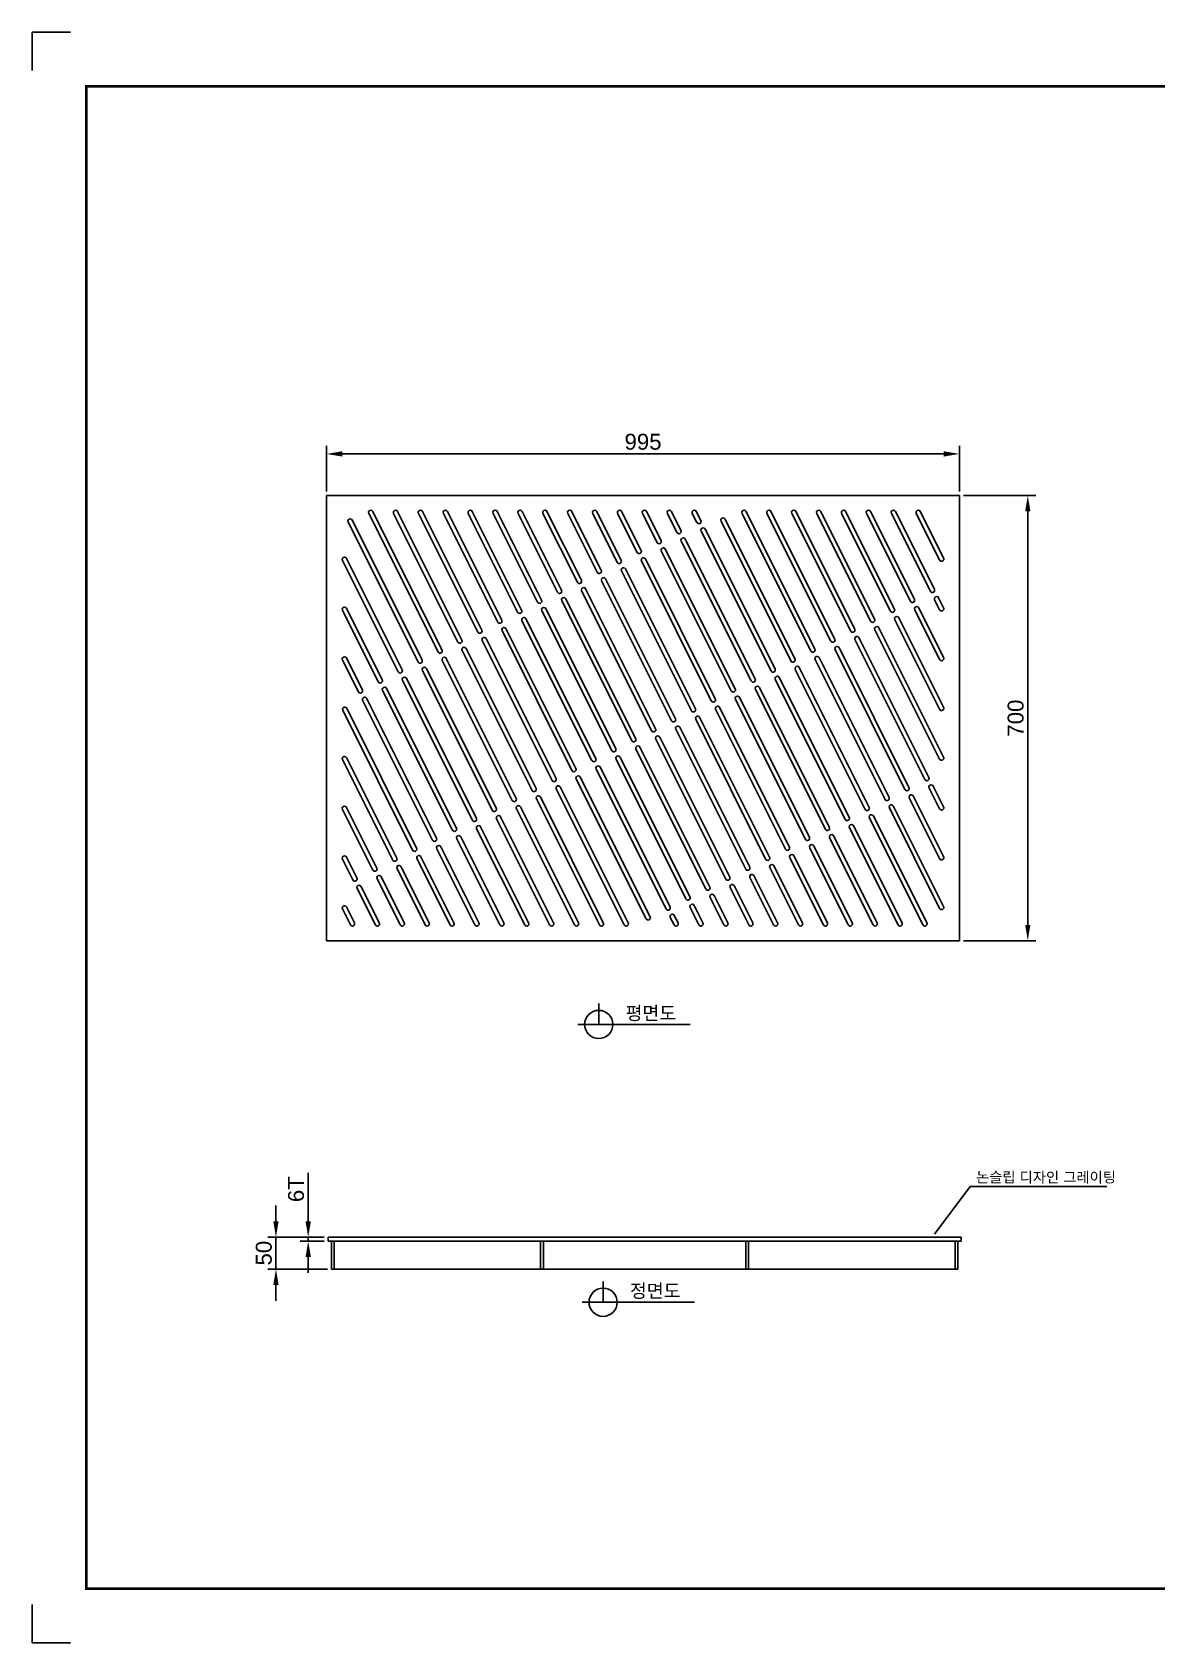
# Model space of a CAD drawing. Header units: millimetres. Extents: x 1719 to 5300, y -9423 to -6890.
# Drawn here: x 1719 to 3487, y -9423 to -6890 of the extents above; entities that cross this region are included whole.
import ezdxf
from ezdxf.enums import TextEntityAlignment as Align

# ---------------------------------------------------------------- set-up
doc = ezdxf.new("R2010")
doc.units = ezdxf.units.MM
for name, color, linetype in [('LAYOUT', 7, 'Continuous'), ('TEXT', 7, 'Continuous'), ('압연강', 40, 'Continuous')]:
    doc.layers.add(name, color=color, linetype=linetype)
doc.styles.get("Standard").update_dxf_attribs({"font": 'arial.ttf'})
doc.dimstyles.new('ISO-25', dxfattribs={"dimscale": 10, "dimtxt": 2.5, "dimasz": 2.5, "dimexe": 1.25, "dimexo": 0.625, "dimtad": 1, "dimtxsty": 'Standard', "dimcen": 2.5, "dimadec": 0, "dimazin": 0, "dimtfac": 1, "dimtmove": 0, "dimatfit": 3, "dimfxl": 1, "dimarcsym": 0})

# ---------------------------------------------------------------- blocks, each defined once
blk = doc.blocks.new('*D0')
at = {"color": 0, "lineweight": -2, "transparency": 16777216}
for p, q in [((2102.2, -8760.1), (2102.2, -8735.1)), ((2178.1, -8785.1), (2089.7, -8785.1)), ((2102.2, -8835.1), (2102.2, -8785.1)), ((2183.1, -8835.1), (2089.7, -8835.1)), ((2102.2, -8860.1), (2102.2, -8885.1))]:
    blk.add_line(p, q, dxfattribs=at)
at = {"color": 0, "transparency": 16777216}
for points in [[(2098, -8760.1), (2106.4, -8760.1), (2102.2, -8785.1)], [(2098, -8860.1), (2106.4, -8860.1), (2102.2, -8835.1)]]:
    blk.add_solid(points, dxfattribs=at)
at = {"layer": 'Defpoints', "color": 0, "transparency": 16777216}
for p in [(2102.2, -8785.1), (2184.3, -8785.1), (2189.3, -8835.1)]:
    blk.add_point(p, dxfattribs=at)
at = {"color": 0, "transparency": 16777216, "insert": (2083.2, -8810.1), "char_height": 25, "attachment_point": 5, "rotation": 90}
blk.add_mtext('50', dxfattribs=at)
blk = doc.blocks.new('*D1')
at = {"color": 0, "lineweight": -2, "transparency": 16777216}
for p, q in [((2152.9, -8760.1), (2152.9, -8683.8)), ((2178.1, -8785.1), (2140.4, -8785.1)), ((2152.9, -8791.1), (2152.9, -8785.1)), ((2178.1, -8791.1), (2140.4, -8791.1)), ((2152.9, -8816.1), (2152.9, -8841.1))]:
    blk.add_line(p, q, dxfattribs=at)
at = {"color": 0, "transparency": 16777216}
for points in [[(2148.8, -8760.1), (2157.1, -8760.1), (2152.9, -8785.1)], [(2148.8, -8816.1), (2157.1, -8816.1), (2152.9, -8791.1)]]:
    blk.add_solid(points, dxfattribs=at)
at = {"layer": 'Defpoints', "color": 0, "transparency": 16777216}
for p in [(2152.9, -8785.1), (2184.3, -8785.1), (2184.3, -8791.1)]:
    blk.add_point(p, dxfattribs=at)
at = {"color": 0, "transparency": 16777216, "insert": (2133.9, -8709.5), "char_height": 25, "attachment_point": 5, "rotation": 90}
blk.add_mtext('6T', dxfattribs=at)
blk = doc.blocks.new('*D2')
at = {"color": 0, "lineweight": -2, "transparency": 16777216}
for p, q in [((2181.8, -7612.7), (2181.8, -7541)), ((3176.8, -7612.7), (3176.8, -7541)), ((2206.8, -7553.5), (3151.8, -7553.5))]:
    blk.add_line(p, q, dxfattribs=at)
at = {"color": 0, "transparency": 16777216}
for points in [[(2206.8, -7549.3), (2206.8, -7557.7), (2181.8, -7553.5)], [(3151.8, -7549.3), (3151.8, -7557.7), (3176.8, -7553.5)]]:
    blk.add_solid(points, dxfattribs=at)
at = {"layer": 'Defpoints', "color": 0, "transparency": 16777216}
for p in [(3176.8, -7553.5), (2181.8, -7618.9), (3176.8, -7618.9)]:
    blk.add_point(p, dxfattribs=at)
at = {"color": 0, "transparency": 16777216, "insert": (2679.3, -7534.5), "char_height": 25, "attachment_point": 5}
blk.add_mtext('995', dxfattribs=at)
blk = doc.blocks.new('*D3')
at = {"color": 0, "lineweight": -2, "transparency": 16777216}
for p, q in [((3183.1, -7618.9), (3296.7, -7618.9)), ((3284.2, -7643.9), (3284.2, -8293.9)), ((3183.1, -8318.9), (3296.7, -8318.9))]:
    blk.add_line(p, q, dxfattribs=at)
at = {"color": 0, "transparency": 16777216}
for points in [[(3280.1, -7643.9), (3288.4, -7643.9), (3284.2, -7618.9)], [(3280.1, -8293.9), (3288.4, -8293.9), (3284.2, -8318.9)]]:
    blk.add_solid(points, dxfattribs=at)
at = {"layer": 'Defpoints', "color": 0, "transparency": 16777216}
for p in [(3176.8, -7618.9), (3176.8, -8318.9), (3284.2, -8318.9)]:
    blk.add_point(p, dxfattribs=at)
at = {"color": 0, "transparency": 16777216, "insert": (3265.2, -7968.9), "char_height": 25, "attachment_point": 5, "rotation": 90}
blk.add_mtext('700', dxfattribs=at)

msp = doc.modelspace()

# ---------------------------------------------------------------- linework, layer by layer
for p, q in [((1719.009, -6890.44), (1779.301, -6890.44)), ((1719.009, -6950.732), (1719.009, -6890.44)), ((2181.835, -7618.903), (3176.835, -7618.903)), ((2181.835, -7618.903), (2181.835, -8318.903)), ((3176.835, -7618.903), (3176.835, -8318.903)), ((3176.835, -8318.903), (2181.835, -8318.903)), ((2609.673, -8450.561), (2609.673, -8417.79)), ((2753.315, -8450.561), (2576.902, -8450.561)), ((3179.335, -8785.088), (2184.335, -8785.088)), ((2184.335, -8791.088), (2184.335, -8785.088)), ((3179.335, -8791.088), (3179.335, -8785.088)), ((3179.335, -8791.088), (2184.335, -8791.088)), ((2189.335, -8791.088), (2189.335, -8835.088)), ((2193.835, -8791.088), (2193.835, -8835.088)), ((2518.335, -8835.088), (2518.335, -8791.088)), ((2522.835, -8835.088), (2522.835, -8791.088)), ((2840.835, -8835.088), (2840.835, -8791.088)), ((2845.335, -8835.088), (2845.335, -8791.088)), ((3169.835, -8791.088), (3169.835, -8835.088)), ((3174.335, -8791.088), (3174.335, -8835.088)), ((3174.335, -8835.088), (2189.335, -8835.088)), ((2616.595, -8887.296), (2616.595, -8854.525)), ((2760.237, -8887.296), (2583.824, -8887.296)), ((1719.009, -9422.697), (1719.009, -9362.405)), ((1779.301, -9422.697), (1719.009, -9422.697))]:
    msp.add_line(p, q)
at = {"color": 4}
for p, q in [((3137.641, -8780.407), (3193.729, -8705.333)), ((3193.729, -8705.333), (3408.432, -8705.333))]:
    msp.add_line(p, q, dxfattribs=at)
for centre in [(2609.673, -8450.561), (2616.595, -8887.296)]:
    msp.add_circle(centre, 22.209)
at = {"layer": 'LAYOUT'}
msp.add_line((1804.27, -9235.122), (1804.27, -9337.436), dxfattribs=at)
at = {"layer": 'LAYOUT', "const_width": 4.263}
msp.add_lwpolyline([(1804.27, -9337.436), (5214.717, -9337.436), (5214.717, -6975.701), (1804.27, -6975.701)], close=True, dxfattribs=at)
at = {"layer": '압연강'}
for p, q in [((2248.08, -7647.034), (2356.995, -7864.864)), ((2254.341, -7643.903), (2363.256, -7861.733)), ((2287.212, -7647.034), (2388.3, -7849.211)), ((2293.473, -7643.903), (2394.561, -7846.081)), ((2326.343, -7647.034), (2419.605, -7833.559)), ((2332.604, -7643.903), (2425.866, -7830.428)), ((2365.474, -7647.034), (2450.91, -7817.906)), ((2371.735, -7643.903), (2457.171, -7814.776)), ((2404.605, -7647.034), (2482.215, -7802.254)), ((2410.866, -7643.903), (2488.476, -7799.123)), ((2443.736, -7647.034), (2513.52, -7786.601)), ((2449.997, -7643.903), (2519.781, -7783.471)), ((2482.868, -7647.034), (2544.825, -7770.949)), ((2489.129, -7643.903), (2551.086, -7767.818)), ((2521.999, -7647.034), (2576.13, -7755.297)), ((2528.26, -7643.903), (2582.391, -7752.166)), ((2561.13, -7647.034), (2607.435, -7739.644)), ((2567.391, -7643.903), (2613.696, -7736.514)), ((2600.261, -7647.034), (2638.74, -7723.992)), ((2606.522, -7643.903), (2645.001, -7720.861)), ((2639.392, -7647.034), (2670.045, -7708.339)), ((2645.653, -7643.903), (2676.306, -7705.209)), ((2678.524, -7647.034), (2701.35, -7692.687)), ((2684.785, -7643.903), (2707.611, -7689.556)), ((2717.655, -7647.034), (2732.655, -7677.034)), ((2723.916, -7643.903), (2738.916, -7673.904)), ((2756.786, -7647.034), (2763.96, -7661.382)), ((2763.047, -7643.903), (2770.221, -7658.251)), ((2835.048, -7647.034), (2943.216, -7863.369)), ((2841.309, -7643.903), (2949.477, -7860.238)), ((2874.179, -7647.034), (2974.521, -7847.716)), ((2880.44, -7643.903), (2980.782, -7844.586)), ((2913.311, -7647.034), (3005.826, -7832.064)), ((2919.572, -7643.903), (3012.087, -7828.933)), ((2952.442, -7647.034), (3037.131, -7816.411)), ((2958.703, -7643.903), (3043.391, -7813.281)), ((2991.573, -7647.034), (3068.435, -7800.759)), ((2997.834, -7643.903), (3074.696, -7797.628)), ((3030.704, -7647.034), (3099.74, -7785.106)), ((3036.965, -7643.903), (3106.001, -7781.976)), ((3069.835, -7647.034), (3131.045, -7769.454)), ((3076.096, -7643.903), (3137.306, -7766.323)), ((3108.967, -7647.034), (3145.574, -7720.248)), ((3115.228, -7643.903), (3151.835, -7717.117)), ((2215.753, -7660.641), (2325.691, -7880.516)), ((2222.014, -7657.51), (2331.952, -7877.386)), ((2776.929, -7671.668), (2886.867, -7891.543)), ((2801.973, -7659.146), (2911.911, -7879.021)), ((2808.234, -7656.015), (2918.172, -7875.89)), ((2739.363, -7690.451), (2849.301, -7910.326)), ((2745.624, -7687.32), (2855.562, -7907.195)), ((2770.668, -7674.798), (2880.606, -7894.673)), ((2206.835, -7721.067), (2294.386, -7896.169)), ((2213.095, -7717.936), (2300.647, -7893.038)), ((2676.753, -7721.755), (2786.691, -7941.631)), ((2683.014, -7718.625), (2792.952, -7938.5)), ((2708.058, -7706.103), (2817.996, -7925.978)), ((2714.319, -7702.973), (2824.257, -7922.848)), ((2645.448, -7737.408), (2755.386, -7957.283)), ((2651.709, -7734.277), (2761.647, -7954.153)), ((2582.838, -7768.713), (2692.776, -7988.588)), ((2589.099, -7765.582), (2699.037, -7985.458)), ((2614.143, -7753.06), (2724.081, -7972.936)), ((2620.404, -7749.93), (2730.342, -7969.805)), ((2206.835, -7799.329), (2263.081, -7911.821)), ((2213.095, -7796.199), (2269.342, -7908.691)), ((2526.489, -7796.887), (2636.427, -8016.763)), ((2551.533, -7784.365), (2661.471, -8004.241)), ((2557.794, -7781.235), (2667.732, -8001.11)), ((3106.449, -7798.523), (3145.574, -7876.772)), ((3112.71, -7795.392), (3151.835, -7873.642)), ((3137.754, -7782.87), (3145.574, -7798.51)), ((3144.015, -7779.74), (3151.835, -7795.379)), ((2488.923, -7815.67), (2598.861, -8035.546)), ((2495.184, -7812.54), (2605.122, -8032.415)), ((2520.228, -7800.018), (2630.166, -8019.893)), ((3075.144, -7814.175), (3145.574, -7955.035)), ((3081.405, -7811.045), (3151.835, -7951.904)), ((2426.314, -7846.975), (2536.251, -8066.851)), ((2432.575, -7843.845), (2542.512, -8063.72)), ((2457.619, -7831.323), (2567.556, -8051.198)), ((2463.88, -7828.192), (2573.817, -8048.068)), ((3012.534, -7845.48), (3122.471, -8065.355)), ((3018.795, -7842.349), (3128.732, -8062.225)), ((3043.839, -7829.827), (3145.574, -8033.297)), ((3050.1, -7826.697), (3151.835, -8030.167)), ((2213.095, -7874.461), (2238.037, -7924.343)), ((2369.965, -7875.15), (2479.902, -8095.025)), ((2395.009, -7862.628), (2504.946, -8082.503)), ((2401.27, -7859.497), (2511.207, -8079.373)), ((2956.185, -7873.654), (3066.123, -8093.53)), ((2981.229, -7861.132), (3091.166, -8081.008)), ((2987.49, -7858.002), (3097.427, -8077.877)), ((2206.835, -7877.591), (2231.776, -7927.474)), ((2332.399, -7893.933), (2442.336, -8113.808)), ((2338.66, -7890.802), (2448.597, -8110.678)), ((2363.704, -7878.28), (2473.641, -8098.156)), ((2918.619, -7892.437), (3028.557, -8112.313)), ((2924.88, -7889.307), (3034.818, -8109.182)), ((2949.924, -7876.785), (3059.862, -8096.66)), ((2269.789, -7925.238), (2379.727, -8145.113)), ((2276.05, -7922.107), (2385.988, -8141.983)), ((2301.094, -7909.585), (2411.031, -8129.461)), ((2307.355, -7906.455), (2417.292, -8126.33)), ((2856.009, -7923.742), (2965.947, -8143.618)), ((2862.27, -7920.612), (2972.208, -8140.487)), ((2887.314, -7908.09), (2997.252, -8127.965)), ((2893.575, -7904.959), (3003.513, -8124.835)), ((2238.484, -7940.89), (2348.422, -8160.766)), ((2244.745, -7937.76), (2354.683, -8157.635)), ((2824.704, -7939.395), (2934.642, -8159.27)), ((2830.965, -7936.264), (2940.903, -8156.14)), ((2207.179, -7956.543), (2317.117, -8176.418)), ((2213.44, -7953.412), (2323.378, -8173.288)), ((2762.094, -7970.7), (2872.032, -8190.575)), ((2768.355, -7967.569), (2878.293, -8187.445)), ((2793.399, -7955.047), (2903.337, -8174.923)), ((2799.66, -7951.917), (2909.598, -8171.792)), ((2705.745, -7998.874), (2815.683, -8218.75)), ((2730.789, -7986.352), (2840.727, -8206.228)), ((2737.05, -7983.222), (2846.988, -8203.097)), ((2668.179, -8017.657), (2778.117, -8237.533)), ((2674.44, -8014.527), (2784.378, -8234.402)), ((2699.484, -8002.005), (2809.422, -8221.88)), ((2206.835, -8034.116), (2285.812, -8192.07)), ((2213.095, -8030.986), (2292.073, -8188.94)), ((2605.569, -8048.962), (2715.507, -8268.838)), ((2611.83, -8045.832), (2721.768, -8265.707)), ((2636.874, -8033.31), (2746.812, -8253.185)), ((2643.135, -8030.179), (2753.073, -8250.055)), ((2549.22, -8077.137), (2656.039, -8290.773)), ((2574.264, -8064.615), (2684.202, -8284.49)), ((2580.525, -8061.484), (2690.463, -8281.36)), ((3135.441, -8075.641), (3151.835, -8108.429)), ((2511.655, -8095.92), (2610.646, -8293.903)), ((2517.916, -8092.789), (2616.907, -8290.773)), ((2542.959, -8080.267), (2649.778, -8293.903)), ((3097.875, -8094.424), (3145.574, -8189.822)), ((3104.136, -8091.294), (3151.835, -8186.691)), ((3129.18, -8078.772), (3145.574, -8111.559)), ((2206.835, -8112.379), (2254.507, -8207.723)), ((2213.095, -8109.248), (2260.768, -8204.592)), ((2449.045, -8127.225), (2532.384, -8293.903)), ((2455.306, -8124.094), (2538.645, -8290.773)), ((2480.35, -8111.572), (2571.515, -8293.903)), ((2486.611, -8108.442), (2577.776, -8290.773)), ((3035.265, -8125.729), (3119.352, -8293.903)), ((3041.526, -8122.599), (3125.613, -8290.773)), ((3066.57, -8110.077), (3145.574, -8268.084)), ((3072.831, -8106.946), (3151.835, -8264.954)), ((2417.74, -8142.877), (2493.253, -8293.903)), ((2424.001, -8139.747), (2499.514, -8290.773)), ((3003.96, -8141.382), (3080.221, -8293.903)), ((3010.221, -8138.251), (3086.482, -8290.773)), ((2355.13, -8174.182), (2414.99, -8293.903)), ((2361.391, -8171.051), (2421.251, -8290.773)), ((2386.435, -8158.529), (2454.122, -8293.903)), ((2392.696, -8155.399), (2460.383, -8290.773)), ((2941.35, -8172.687), (3001.958, -8293.903)), ((2947.611, -8169.556), (3008.219, -8290.773)), ((2972.655, -8157.034), (3041.089, -8293.903)), ((2978.916, -8153.904), (3047.35, -8290.773)), ((2206.835, -8190.641), (2223.202, -8223.375)), ((2213.095, -8187.51), (2229.463, -8220.245)), ((2298.781, -8202.356), (2342.989, -8290.773)), ((2323.825, -8189.834), (2375.859, -8293.903)), ((2330.086, -8186.704), (2382.12, -8290.773)), ((2878.74, -8203.992), (2923.696, -8293.903)), ((2885.001, -8200.861), (2929.957, -8290.773)), ((2910.045, -8188.339), (2962.827, -8293.903)), ((2916.306, -8185.209), (2969.088, -8290.773)), ((2261.215, -8221.139), (2297.597, -8293.903)), ((2267.476, -8218.009), (2303.858, -8290.773)), ((2292.52, -8205.487), (2336.728, -8293.903)), ((2847.435, -8219.644), (2884.565, -8293.903)), ((2853.696, -8216.514), (2890.826, -8290.773)), ((2229.91, -8236.792), (2258.466, -8293.903)), ((2236.171, -8233.661), (2264.727, -8290.773)), ((2784.825, -8250.949), (2806.302, -8293.903)), ((2791.086, -8247.818), (2812.563, -8290.773)), ((2816.13, -8235.297), (2845.434, -8293.903)), ((2822.391, -8232.166), (2851.695, -8290.773)), ((2206.835, -8268.903), (2219.335, -8293.903)), ((2213.095, -8265.773), (2225.595, -8290.773)), ((2728.476, -8279.123), (2734.301, -8290.773)), ((2753.52, -8266.601), (2767.171, -8293.903)), ((2759.781, -8263.471), (2773.432, -8290.773)), ((2722.215, -8282.254), (2728.04, -8293.903))]:
    msp.add_line(p, q, dxfattribs=at)
for centre, start, end in [((2251.211, -7645.469), 26.565051, 206.565051), ((2290.342, -7645.469), 26.565051, 206.565051), ((2329.473, -7645.469), 26.565051, 206.565051), ((2368.605, -7645.469), 26.565051, 206.565051), ((2407.736, -7645.469), 26.565051, 206.565051), ((2446.867, -7645.469), 26.565051, 206.565051), ((2485.998, -7645.469), 26.565051, 206.565051), ((2525.129, -7645.469), 26.565051, 206.565051), ((2564.26, -7645.469), 26.565051, 206.565051), ((2603.392, -7645.469), 26.565051, 206.565051), ((2642.523, -7645.469), 26.565051, 206.565051), ((2681.654, -7645.469), 26.565051, 206.565051), ((2720.785, -7645.469), 26.565051, 206.565051), ((2759.916, -7645.469), 26.565051, 206.565051), ((2838.179, -7645.469), 26.565051, 206.565051), ((2877.31, -7645.469), 26.565051, 206.565051), ((2916.441, -7645.469), 26.565051, 206.565051), ((2955.572, -7645.469), 26.565051, 206.565051), ((2994.704, -7645.469), 26.565051, 206.565051), ((3033.835, -7645.469), 26.565051, 206.565051), ((3072.966, -7645.469), 26.565051, 206.565051), ((3112.097, -7645.469), 26.565051, 206.565051), ((2218.883, -7659.076), 26.565051, 206.565051), ((2767.09, -7659.816), 206.565051, 26.565051), ((2773.799, -7673.233), 26.565051, 206.565051), ((2805.103, -7657.58), 26.565051, 206.565051), ((2704.48, -7691.121), 206.565051, 26.565051), ((2735.785, -7675.469), 206.565051, 26.565051), ((2742.494, -7688.885), 26.565051, 206.565051), ((2209.965, -7719.501), 26.565051, 206.565051), ((2641.871, -7722.426), 206.565051, 26.565051), ((2673.175, -7706.774), 206.565051, 26.565051), ((2679.884, -7720.19), 26.565051, 206.565051), ((2711.189, -7704.538), 26.565051, 206.565051), ((3148.704, -7718.682), 206.565051, 26.565051), ((2610.566, -7738.079), 206.565051, 26.565051), ((2617.274, -7751.495), 26.565051, 206.565051), ((2648.579, -7735.843), 26.565051, 206.565051), ((2547.956, -7769.384), 206.565051, 26.565051), ((2579.261, -7753.731), 206.565051, 26.565051), ((2585.969, -7767.148), 26.565051, 206.565051), ((3134.176, -7767.888), 206.565051, 26.565051), ((2209.965, -7797.764), 26.565051, 206.565051), ((2485.346, -7800.689), 206.565051, 26.565051), ((2516.651, -7785.036), 206.565051, 26.565051), ((2523.359, -7798.453), 26.565051, 206.565051), ((2554.664, -7782.8), 26.565051, 206.565051), ((3071.566, -7799.193), 206.565051, 26.565051), ((3102.871, -7783.541), 206.565051, 26.565051), ((3109.579, -7796.957), 26.565051, 206.565051), ((3140.884, -7781.305), 26.565051, 206.565051), ((3148.704, -7796.945), 206.565051, 26.565051), ((2454.041, -7816.341), 206.565051, 26.565051), ((2492.054, -7814.105), 26.565051, 206.565051), ((3040.261, -7814.846), 206.565051, 26.565051), ((3078.274, -7812.61), 26.565051, 206.565051), ((2391.431, -7847.646), 206.565051, 26.565051), ((2422.736, -7831.994), 206.565051, 26.565051), ((2429.444, -7845.41), 26.565051, 206.565051), ((2460.749, -7829.758), 26.565051, 206.565051), ((2977.651, -7846.151), 206.565051, 26.565051), ((3008.956, -7830.498), 206.565051, 26.565051), ((3015.664, -7843.915), 26.565051, 206.565051), ((3046.969, -7828.262), 26.565051, 206.565051), ((2209.965, -7876.026), 26.565051, 206.565051), ((2360.126, -7863.299), 206.565051, 26.565051), ((2366.834, -7876.715), 26.565051, 206.565051), ((2398.139, -7861.063), 26.565051, 206.565051), ((2946.346, -7861.803), 206.565051, 26.565051), ((2953.054, -7875.22), 26.565051, 206.565051), ((2984.359, -7859.567), 26.565051, 206.565051), ((3148.704, -7875.207), 206.565051, 26.565051), ((2297.516, -7894.604), 206.565051, 26.565051), ((2328.821, -7878.951), 206.565051, 26.565051), ((2335.529, -7892.367), 26.565051, 206.565051), ((2883.736, -7893.108), 206.565051, 26.565051), ((2915.041, -7877.456), 206.565051, 26.565051), ((2921.749, -7890.872), 26.565051, 206.565051), ((2234.906, -7925.909), 206.565051, 26.565051), ((2266.211, -7910.256), 206.565051, 26.565051), ((2272.919, -7923.672), 26.565051, 206.565051), ((2304.224, -7908.02), 26.565051, 206.565051), ((2821.126, -7924.413), 206.565051, 26.565051), ((2852.431, -7908.761), 206.565051, 26.565051), ((2859.139, -7922.177), 26.565051, 206.565051), ((2890.444, -7906.525), 26.565051, 206.565051), ((2241.614, -7939.325), 26.565051, 206.565051), ((2789.821, -7940.066), 206.565051, 26.565051), ((2796.53, -7953.482), 26.565051, 206.565051), ((2827.835, -7937.83), 26.565051, 206.565051), ((2210.309, -7954.977), 26.565051, 206.565051), ((2727.211, -7971.371), 206.565051, 26.565051), ((2758.516, -7955.718), 206.565051, 26.565051), ((2765.225, -7969.135), 26.565051, 206.565051), ((3148.704, -7953.469), 206.565051, 26.565051), ((2664.602, -8002.676), 206.565051, 26.565051), ((2695.907, -7987.023), 206.565051, 26.565051), ((2702.615, -8000.439), 26.565051, 206.565051), ((2733.92, -7984.787), 26.565051, 206.565051), ((2633.297, -8018.328), 206.565051, 26.565051), ((2671.31, -8016.092), 26.565051, 206.565051), ((2209.965, -8032.551), 26.565051, 206.565051), ((2570.687, -8049.633), 206.565051, 26.565051), ((2601.992, -8033.98), 206.565051, 26.565051), ((2608.7, -8047.397), 26.565051, 206.565051), ((2640.005, -8031.744), 26.565051, 206.565051), ((3148.704, -8031.732), 206.565051, 26.565051), ((2539.382, -8065.285), 206.565051, 26.565051), ((2546.09, -8078.702), 26.565051, 206.565051), ((2577.395, -8063.049), 26.565051, 206.565051), ((3094.297, -8079.443), 206.565051, 26.565051), ((3125.602, -8063.79), 206.565051, 26.565051), ((3132.31, -8077.207), 26.565051, 206.565051), ((2476.772, -8096.59), 206.565051, 26.565051), ((2508.077, -8080.938), 206.565051, 26.565051), ((2514.785, -8094.354), 26.565051, 206.565051), ((3062.992, -8095.095), 206.565051, 26.565051), ((3101.005, -8092.859), 26.565051, 206.565051), ((2209.965, -8110.813), 26.565051, 206.565051), ((2414.162, -8127.895), 206.565051, 26.565051), ((2445.467, -8112.243), 206.565051, 26.565051), ((2452.175, -8125.659), 26.565051, 206.565051), ((2483.48, -8110.007), 26.565051, 206.565051), ((3000.382, -8126.4), 206.565051, 26.565051), ((3031.687, -8110.748), 206.565051, 26.565051), ((3038.395, -8124.164), 26.565051, 206.565051), ((3069.7, -8108.511), 26.565051, 206.565051), ((3148.704, -8109.994), 206.565051, 26.565051), ((2382.857, -8143.548), 206.565051, 26.565051), ((2389.565, -8156.964), 26.565051, 206.565051), ((2420.87, -8141.312), 26.565051, 206.565051), ((2969.077, -8142.052), 206.565051, 26.565051), ((2975.785, -8155.469), 26.565051, 206.565051), ((3007.09, -8139.816), 26.565051, 206.565051), ((2320.247, -8174.853), 206.565051, 26.565051), ((2351.552, -8159.2), 206.565051, 26.565051), ((2358.26, -8172.617), 26.565051, 206.565051), ((2906.467, -8173.357), 206.565051, 26.565051), ((2937.772, -8157.705), 206.565051, 26.565051), ((2944.48, -8171.121), 26.565051, 206.565051), ((2209.965, -8189.076), 26.565051, 206.565051), ((2288.942, -8190.505), 206.565051, 26.565051), ((2295.65, -8203.922), 26.565051, 206.565051), ((2326.955, -8188.269), 26.565051, 206.565051), ((2843.857, -8204.662), 206.565051, 26.565051), ((2875.162, -8189.01), 206.565051, 26.565051), ((2881.871, -8202.426), 26.565051, 206.565051), ((2913.175, -8186.774), 26.565051, 206.565051), ((3148.704, -8188.257), 206.565051, 26.565051), ((2226.332, -8221.81), 206.565051, 26.565051), ((2257.637, -8206.158), 206.565051, 26.565051), ((2264.345, -8219.574), 26.565051, 206.565051), ((2812.552, -8220.315), 206.565051, 26.565051), ((2850.566, -8218.079), 26.565051, 206.565051), ((2233.04, -8235.227), 26.565051, 206.565051), ((2749.943, -8251.62), 206.565051, 26.565051), ((2781.247, -8235.967), 206.565051, 26.565051), ((2787.956, -8249.384), 26.565051, 206.565051), ((2819.261, -8233.731), 26.565051, 206.565051), ((2209.965, -8267.338), 26.565051, 206.565051), ((2718.638, -8267.272), 206.565051, 26.565051), ((2725.346, -8280.689), 26.565051, 206.565051), ((2756.651, -8265.036), 26.565051, 206.565051), ((3148.704, -8266.519), 206.565051, 26.565051), ((2222.465, -8292.338), 206.565051, 26.565051), ((2261.596, -8292.338), 206.565051, 26.565051), ((2300.727, -8292.338), 206.565051, 26.565051), ((2339.859, -8292.338), 206.565051, 26.565051), ((2378.99, -8292.338), 206.565051, 26.565051), ((2418.121, -8292.338), 206.565051, 26.565051), ((2457.252, -8292.338), 206.565051, 26.565051), ((2496.383, -8292.338), 206.565051, 26.565051), ((2535.515, -8292.338), 206.565051, 26.565051), ((2574.646, -8292.338), 206.565051, 26.565051), ((2613.777, -8292.338), 206.565051, 26.565051), ((2652.908, -8292.338), 206.565051, 26.565051), ((2687.333, -8282.925), 206.565051, 26.565051), ((2731.17, -8292.338), 206.565051, 26.565051), ((2770.302, -8292.338), 206.565051, 26.565051), ((2809.433, -8292.338), 206.565051, 26.565051), ((2848.564, -8292.338), 206.565051, 26.565051), ((2887.695, -8292.338), 206.565051, 26.565051), ((2926.826, -8292.338), 206.565051, 26.565051), ((2965.958, -8292.338), 206.565051, 26.565051), ((3005.089, -8292.338), 206.565051, 26.565051), ((3044.22, -8292.338), 206.565051, 26.565051), ((3083.351, -8292.338), 206.565051, 26.565051), ((3122.482, -8292.338), 206.565051, 26.565051)]:
    msp.add_arc(centre, 3.5, start, end, dxfattribs=at)

# ---------------------------------------------------------------- texts
at = {"color": 4}
msp.add_text('논슬립 디자인 그레이팅', height=16.5, dxfattribs=at).set_placement((3202.93, -8698.894))
at = {"layer": 'TEXT'}
for s, p in [('평면도', (2691.589, -8443.272)), ('정면도', (2698.511, -8880.008))]:
    msp.add_text(s, height=21.125, dxfattribs=at).set_placement(p, align=Align.CENTER)

# ---------------------------------------------------------------- dimensions: what is measured, and where the dimension line sits
dim = msp.add_linear_dim(base=(3176.835, -7553.487), p1=(2181.835, -7618.903), p2=(3176.835, -7618.903), dimstyle='ISO-25')
dim.commit()
dim.dimension.update_dxf_attribs({"geometry": '*D2', "text_midpoint": (2679.335, -7534.473)})
for base, p1, p2, picture, middle in [((3284.22, -8318.903), (3176.835, -7618.903), (3176.835, -8318.903), '*D3', (3265.206, -7968.903)), ((2102.189, -8785.088), (2189.335, -8835.088), (2184.335, -8785.088), '*D0', (2083.174, -8810.088))]:
    dim = msp.add_linear_dim(base=base, p1=p1, p2=p2, angle=90, dimstyle='ISO-25')
    dim.commit()
    dim.dimension.update_dxf_attribs({"geometry": picture, "text_midpoint": middle})
dim = msp.add_linear_dim(base=(2152.922, -8785.088), p1=(2184.335, -8791.088), p2=(2184.335, -8785.088), angle=90, text='<>T', dimstyle='ISO-25')
dim.commit()
dim.dimension.update_dxf_attribs({"geometry": '*D1', "text_midpoint": (2133.908, -8709.465)})

doc.saveas('drawing.dxf')
